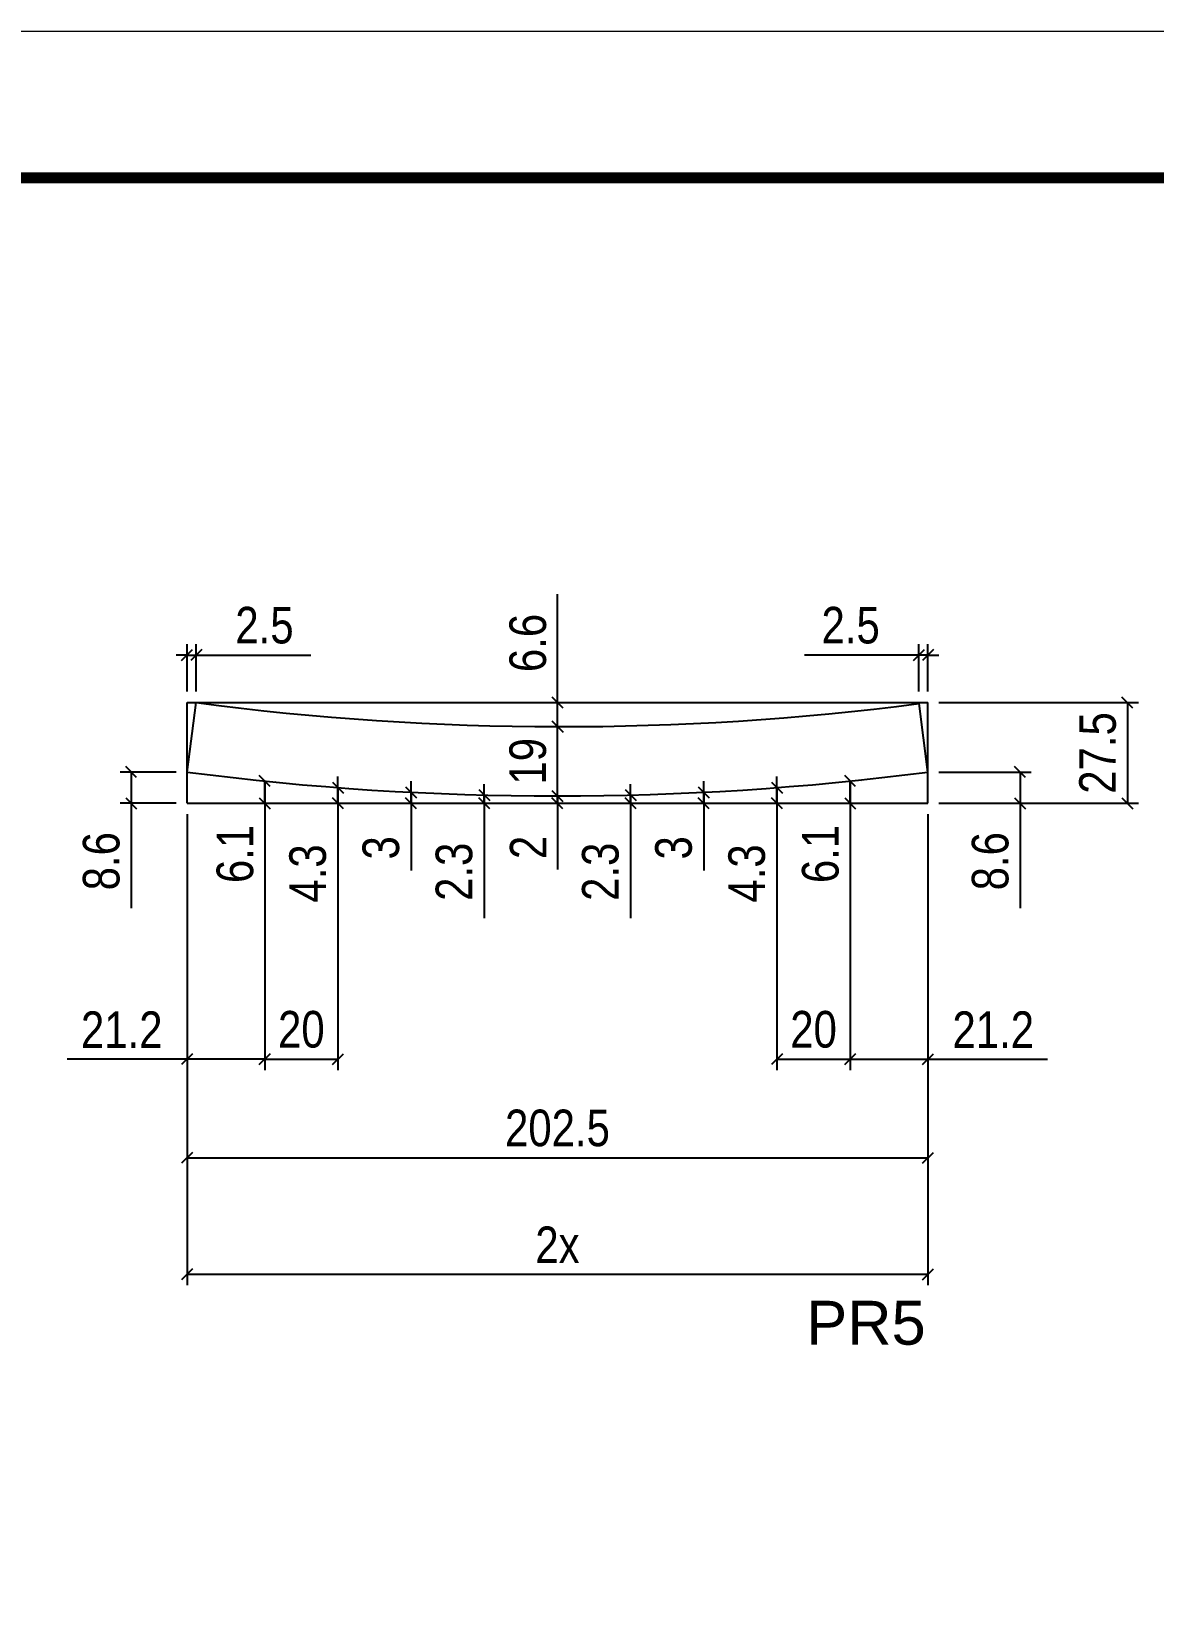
# Model space of a CAD drawing. Extents: x 2815 to 9069, y 548 to 5044.
# Drawn here: x 3190.7 to 3497.4, y 1167.7 to 1597.8 of the extents above; entities that cross this region are included whole.
import ezdxf

# ---------------------------------------------------------------- set-up
doc = ezdxf.new("R2010")
doc.units = 0
doc.linetypes.add('DASHED', pattern=[0.75, 0.5, -0.25])
doc.layers.add('5', color=5, linetype='Continuous')
doc.layers.add('Painéis', color=200, linetype='Continuous')
for name, color, linetype, lineweight in [('Escoras', 2, 'Continuous', 25), ('Folhas', 255, 'Continuous', 9), ('SARRAFO DE PRESSAO', 251, 'DASHED', 9)]:
    doc.layers.add(name, color=color, linetype=linetype, lineweight=lineweight)
doc.styles.add('COTA TECNICA-50', font='techl___.ttf', dxfattribs={"height": 10})
doc.styles.get("Standard").update_dxf_attribs({"font": 'arial.ttf'})
doc.dimstyles.new('COTA PAINEL-50', dxfattribs={"dimtxt": 10, "dimasz": 3, "dimexe": 3, "dimexo": 3, "dimgap": 3, "dimtad": 1, "dimdec": 1, "dimzin": 12, "dimdsep": 46, "dimtxsty": 'COTA TECNICA-50', "dimblk1": 'OBLIQUE', "dimblk2": 'OBLIQUE', "dimsah": 1, "dimcen": 0.9, "dimclrd": 4, "dimclre": 4, "dimclrt": 240, "dimadec": 1, "dimazin": 3, "dimtfac": 1, "dimtdec": 1, "dimtmove": 0, "dimatfit": 3, "dimfxl": 1, "dimtolj": 1, "dimtzin": 12, "dimarcsym": 0})

# ---------------------------------------------------------------- blocks, each defined once
blk = doc.blocks.new('9999999999')
at = {"layer": 'Folhas'}
blk.add_lwpolyline([(98138.98, 34190.21), (99623.98, 34190.21), (99623.98, 35240.21), (98138.98, 35240.21)], close=True, dxfattribs=at)
at = {"layer": 'Folhas', "color": 30, "const_width": 3}
blk.add_lwpolyline([(98213.98, 34230.21), (99583.98, 34230.21), (99583.98, 35200.21), (98213.98, 35200.21)], close=True, dxfattribs=at)
blk = doc.blocks.new('_Oblique')
at = {"color": 0, "linetype": 'ByBlock', "lineweight": -2}
blk.add_line((-0.5, -0.5), (0.5, 0.5), dxfattribs=at)
blk = doc.blocks.new('*D210')
at = {"layer": 'Defpoints', "color": 0, "linetype": 'ByBlock', "transparency": 16777216}
for p in [(3233.21, 1386.75), (3435.69, 1386.75), (3435.69, 1289.82)]:
    blk.add_point(p, dxfattribs=at)
at = {"layer": 'Escoras', "color": 4, "linetype": 'ByBlock', "lineweight": -2, "transparency": 16777216}
for p, q in [((3233.21, 1383.75), (3233.21, 1286.82)), ((3435.69, 1383.75), (3435.69, 1286.82)), ((3233.21, 1289.82), (3435.69, 1289.82))]:
    blk.add_line(p, q, dxfattribs=at)
at = {"layer": 'Escoras', "color": 4, "linetype": 'ByBlock', "lineweight": -2, "transparency": 16777216, "xscale": 3, "yscale": 3, "zscale": 3, "rotation": 180}
blk.add_blockref('_Oblique', (3233.21, 1289.82), dxfattribs=at)
at = {"layer": 'Escoras', "color": 4, "linetype": 'ByBlock', "lineweight": -2, "transparency": 16777216, "xscale": 3, "yscale": 3, "zscale": 3}
blk.add_blockref('_Oblique', (3435.69, 1289.82), dxfattribs=at)
at = {"layer": 'Escoras', "color": 240, "linetype": 'ByBlock', "transparency": 16777216, "insert": (3334.45, 1297.93), "char_height": 10, "attachment_point": 5, "style": 'COTA TECNICA-50'}
blk.add_mtext('\\A1;202.5', dxfattribs=at)
blk = doc.blocks.new('*D211')
at = {"layer": 'Defpoints', "color": 0, "linetype": 'ByBlock', "transparency": 16777216}
for p in [(3233.21, 1386.75), (3254.45, 1386.75), (3233.21, 1316.8)]:
    blk.add_point(p, dxfattribs=at)
at = {"layer": 'Escoras', "color": 4, "linetype": 'ByBlock', "lineweight": -2, "transparency": 16777216}
for p, q in [((3233.21, 1383.75), (3233.21, 1313.8)), ((3254.45, 1383.75), (3254.45, 1313.8)), ((3233.21, 1316.8), (3200.48, 1316.8)), ((3254.45, 1316.8), (3233.21, 1316.8))]:
    blk.add_line(p, q, dxfattribs=at)
at = {"layer": 'Escoras', "color": 4, "linetype": 'ByBlock', "lineweight": -2, "transparency": 16777216, "xscale": 3, "yscale": 3, "zscale": 3, "rotation": 180}
blk.add_blockref('_Oblique', (3233.21, 1316.8), dxfattribs=at)
at = {"layer": 'Escoras', "color": 4, "linetype": 'ByBlock', "lineweight": -2, "transparency": 16777216, "xscale": 3, "yscale": 3, "zscale": 3}
blk.add_blockref('_Oblique', (3254.45, 1316.8), dxfattribs=at)
at = {"layer": 'Escoras', "color": 240, "linetype": 'ByBlock', "transparency": 16777216, "insert": (3215.35, 1324.86), "char_height": 10, "attachment_point": 5, "style": 'COTA TECNICA-50'}
blk.add_mtext('\\A1;21.2', dxfattribs=at)
blk = doc.blocks.new('*D67')
at = {"layer": 'Defpoints', "color": 0, "linetype": 'ByBlock', "transparency": 16777216}
for p in [(3254.45, 1386.75), (3274.45, 1386.75), (3274.45, 1316.8)]:
    blk.add_point(p, dxfattribs=at)
at = {"layer": 'Escoras', "color": 4, "linetype": 'ByBlock', "lineweight": -2, "transparency": 16777216}
for p, q in [((3254.45, 1383.75), (3254.45, 1313.8)), ((3274.45, 1383.75), (3274.45, 1313.8)), ((3254.45, 1316.8), (3274.45, 1316.8))]:
    blk.add_line(p, q, dxfattribs=at)
at = {"layer": 'Escoras', "color": 4, "linetype": 'ByBlock', "lineweight": -2, "transparency": 16777216, "xscale": 3, "yscale": 3, "zscale": 3, "rotation": 180}
blk.add_blockref('_Oblique', (3254.45, 1316.8), dxfattribs=at)
at = {"layer": 'Escoras', "color": 4, "linetype": 'ByBlock', "lineweight": -2, "transparency": 16777216, "xscale": 3, "yscale": 3, "zscale": 3}
blk.add_blockref('_Oblique', (3274.45, 1316.8), dxfattribs=at)
at = {"layer": 'Escoras', "color": 240, "linetype": 'ByBlock', "transparency": 16777216, "insert": (3264.45, 1324.9), "char_height": 10, "attachment_point": 5, "style": 'COTA TECNICA-50'}
blk.add_mtext('\\A1;20', dxfattribs=at)
blk = doc.blocks.new('*D212')
at = {"layer": 'Defpoints', "color": 0, "linetype": 'ByBlock', "transparency": 16777216}
for p in [(3414.45, 1386.75), (3435.69, 1386.75), (3435.69, 1316.8)]:
    blk.add_point(p, dxfattribs=at)
at = {"layer": 'Escoras', "color": 4, "linetype": 'ByBlock', "lineweight": -2, "transparency": 16777216}
for p, q in [((3414.45, 1383.75), (3414.45, 1313.8)), ((3435.69, 1383.75), (3435.69, 1313.8)), ((3414.45, 1316.8), (3435.69, 1316.8)), ((3435.69, 1316.8), (3468.42, 1316.8))]:
    blk.add_line(p, q, dxfattribs=at)
at = {"layer": 'Escoras', "color": 4, "linetype": 'ByBlock', "lineweight": -2, "transparency": 16777216, "xscale": 3, "yscale": 3, "zscale": 3, "rotation": 180}
blk.add_blockref('_Oblique', (3414.45, 1316.8), dxfattribs=at)
at = {"layer": 'Escoras', "color": 4, "linetype": 'ByBlock', "lineweight": -2, "transparency": 16777216, "xscale": 3, "yscale": 3, "zscale": 3}
blk.add_blockref('_Oblique', (3435.69, 1316.8), dxfattribs=at)
at = {"layer": 'Escoras', "color": 240, "linetype": 'ByBlock', "transparency": 16777216, "insert": (3453.56, 1324.86), "char_height": 10, "attachment_point": 5, "style": 'COTA TECNICA-50'}
blk.add_mtext('\\A1;21.2', dxfattribs=at)
blk = doc.blocks.new('*D213')
at = {"layer": 'Defpoints', "color": 0, "linetype": 'ByBlock', "transparency": 16777216}
for p in [(3394.45, 1386.75), (3414.45, 1386.75), (3414.45, 1316.8)]:
    blk.add_point(p, dxfattribs=at)
at = {"layer": 'Escoras', "color": 4, "linetype": 'ByBlock', "lineweight": -2, "transparency": 16777216}
for p, q in [((3394.45, 1383.75), (3394.45, 1313.8)), ((3414.45, 1383.75), (3414.45, 1313.8)), ((3394.45, 1316.8), (3414.45, 1316.8))]:
    blk.add_line(p, q, dxfattribs=at)
at = {"layer": 'Escoras', "color": 4, "linetype": 'ByBlock', "lineweight": -2, "transparency": 16777216, "xscale": 3, "yscale": 3, "zscale": 3, "rotation": 180}
blk.add_blockref('_Oblique', (3394.45, 1316.8), dxfattribs=at)
at = {"layer": 'Escoras', "color": 4, "linetype": 'ByBlock', "lineweight": -2, "transparency": 16777216, "xscale": 3, "yscale": 3, "zscale": 3}
blk.add_blockref('_Oblique', (3414.45, 1316.8), dxfattribs=at)
at = {"layer": 'Escoras', "color": 240, "linetype": 'ByBlock', "transparency": 16777216, "insert": (3404.45, 1324.9), "char_height": 10, "attachment_point": 5, "style": 'COTA TECNICA-50'}
blk.add_mtext('\\A1;20', dxfattribs=at)
blk = doc.blocks.new('*D214')
at = {"layer": 'Defpoints', "color": 0, "linetype": 'ByBlock', "transparency": 16777216}
for p in [(3435.69, 1395.3), (3435.69, 1386.75), (3460.9, 1386.75)]:
    blk.add_point(p, dxfattribs=at)
at = {"layer": 'Escoras', "color": 4, "linetype": 'ByBlock', "lineweight": -2, "transparency": 16777216}
for p, q in [((3438.69, 1395.3), (3463.9, 1395.3)), ((3460.9, 1395.3), (3460.9, 1386.75)), ((3438.69, 1386.75), (3463.9, 1386.75)), ((3460.9, 1386.75), (3460.9, 1358.1))]:
    blk.add_line(p, q, dxfattribs=at)
at = {"layer": 'Escoras', "color": 4, "linetype": 'ByBlock', "lineweight": -2, "transparency": 16777216, "xscale": 3, "yscale": 3, "zscale": 3}
for p, rotation in [((3460.9, 1395.3), 90), ((3460.9, 1386.75), 270)]:
    blk.add_blockref('_Oblique', p, dxfattribs=dict(at, rotation=rotation))
at = {"layer": 'Escoras', "color": 240, "linetype": 'ByBlock', "transparency": 16777216, "insert": (3452.77, 1370.92), "char_height": 10, "attachment_point": 5, "rotation": 90, "style": 'COTA TECNICA-50'}
blk.add_mtext('\\A1;8.6', dxfattribs=at)
blk = doc.blocks.new('*D215')
at = {"layer": 'Defpoints', "color": 0, "linetype": 'ByBlock', "transparency": 16777216}
for p in [(3233.21, 1395.3), (3217.93, 1386.75), (3233.21, 1386.75)]:
    blk.add_point(p, dxfattribs=at)
at = {"layer": 'Escoras', "color": 4, "linetype": 'ByBlock', "lineweight": -2, "transparency": 16777216}
for p, q in [((3230.21, 1395.3), (3214.93, 1395.3)), ((3217.93, 1395.3), (3217.93, 1386.75)), ((3230.21, 1386.75), (3214.93, 1386.75)), ((3217.93, 1386.75), (3217.93, 1358.1))]:
    blk.add_line(p, q, dxfattribs=at)
at = {"layer": 'Escoras', "color": 4, "linetype": 'ByBlock', "lineweight": -2, "transparency": 16777216, "xscale": 3, "yscale": 3, "zscale": 3}
for p, rotation in [((3217.93, 1395.3), 90), ((3217.93, 1386.75), 270)]:
    blk.add_blockref('_Oblique', p, dxfattribs=dict(at, rotation=rotation))
at = {"layer": 'Escoras', "color": 240, "linetype": 'ByBlock', "transparency": 16777216, "insert": (3209.8, 1370.92), "char_height": 10, "attachment_point": 5, "rotation": 90, "style": 'COTA TECNICA-50'}
blk.add_mtext('\\A1;8.6', dxfattribs=at)
blk = doc.blocks.new('*D216')
at = {"layer": 'Defpoints', "color": 0, "linetype": 'ByBlock', "transparency": 16777216}
for p in [(3235.72, 1427.28), (3233.21, 1414.29), (3235.72, 1414.29)]:
    blk.add_point(p, dxfattribs=at)
at = {"layer": 'Escoras', "color": 4, "linetype": 'ByBlock', "lineweight": -2, "transparency": 16777216}
for p, q in [((3233.21, 1417.29), (3233.21, 1430.28)), ((3235.72, 1417.29), (3235.72, 1430.28)), ((3233.21, 1427.28), (3230.21, 1427.28)), ((3233.21, 1427.28), (3235.72, 1427.28)), ((3235.72, 1427.28), (3267.01, 1427.28))]:
    blk.add_line(p, q, dxfattribs=at)
at = {"layer": 'Escoras', "color": 4, "linetype": 'ByBlock', "lineweight": -2, "transparency": 16777216, "xscale": 3, "yscale": 3, "zscale": 3}
blk.add_blockref('_Oblique', (3233.21, 1427.28), dxfattribs=at)
at = {"layer": 'Escoras', "color": 4, "linetype": 'ByBlock', "lineweight": -2, "transparency": 16777216, "xscale": 3, "yscale": 3, "zscale": 3, "rotation": 180}
blk.add_blockref('_Oblique', (3235.72, 1427.28), dxfattribs=at)
at = {"layer": 'Escoras', "color": 240, "linetype": 'ByBlock', "transparency": 16777216, "insert": (3254.37, 1435.39), "char_height": 10, "attachment_point": 5, "style": 'COTA TECNICA-50'}
blk.add_mtext('\\A1;2.5', dxfattribs=at)
blk = doc.blocks.new('*D217')
at = {"layer": 'Defpoints', "color": 0, "linetype": 'ByBlock', "transparency": 16777216}
for p in [(3433.23, 1427.28), (3433.23, 1414.29), (3435.69, 1414.29)]:
    blk.add_point(p, dxfattribs=at)
at = {"layer": 'Escoras', "color": 4, "linetype": 'ByBlock', "lineweight": -2, "transparency": 16777216}
for p, q in [((3433.23, 1417.29), (3433.23, 1430.28)), ((3435.69, 1417.29), (3435.69, 1430.28)), ((3433.23, 1427.28), (3401.95, 1427.28)), ((3435.69, 1427.28), (3433.23, 1427.28)), ((3435.69, 1427.28), (3438.69, 1427.28))]:
    blk.add_line(p, q, dxfattribs=at)
at = {"layer": 'Escoras', "color": 4, "linetype": 'ByBlock', "lineweight": -2, "transparency": 16777216, "xscale": 3, "yscale": 3, "zscale": 3}
for p, rotation in [((3433.23, 1427.28), 359.999999999322), ((3435.69, 1427.28), 179.999999999322)]:
    blk.add_blockref('_Oblique', p, dxfattribs=dict(at, rotation=rotation))
at = {"layer": 'Escoras', "color": 240, "linetype": 'ByBlock', "transparency": 16777216, "insert": (3414.59, 1435.39), "char_height": 10, "attachment_point": 5, "style": 'COTA TECNICA-50'}
blk.add_mtext('\\A1;2.5', dxfattribs=at)
blk = doc.blocks.new('*D218')
at = {"layer": 'Defpoints', "color": 0, "linetype": 'ByBlock', "transparency": 16777216}
for p in [(3435.69, 1414.29), (3435.69, 1386.75), (3490.24, 1386.75)]:
    blk.add_point(p, dxfattribs=at)
at = {"layer": 'Escoras', "color": 4, "linetype": 'ByBlock', "lineweight": -2, "transparency": 16777216}
for p, q in [((3438.69, 1414.29), (3493.24, 1414.29)), ((3490.24, 1414.29), (3490.24, 1386.75)), ((3438.69, 1386.75), (3493.24, 1386.75))]:
    blk.add_line(p, q, dxfattribs=at)
at = {"layer": 'Escoras', "color": 4, "linetype": 'ByBlock', "lineweight": -2, "transparency": 16777216, "xscale": 3, "yscale": 3, "zscale": 3}
for p, rotation in [((3490.24, 1414.29), 90), ((3490.24, 1386.75), 270)]:
    blk.add_blockref('_Oblique', p, dxfattribs=dict(at, rotation=rotation))
at = {"layer": 'Escoras', "color": 240, "linetype": 'ByBlock', "transparency": 16777216, "insert": (3482.13, 1400.52), "char_height": 10, "attachment_point": 5, "rotation": 90, "style": 'COTA TECNICA-50'}
blk.add_mtext('\\A1;27.5', dxfattribs=at)
blk = doc.blocks.new('*D163')
at = {"layer": 'Defpoints', "color": 0, "linetype": 'ByBlock', "transparency": 16777216}
for p in [(3254.45, 1392.83), (3254.45, 1386.75), (3254.45, 1386.75)]:
    blk.add_point(p, dxfattribs=at)
at = {"layer": 'Escoras', "color": 4, "linetype": 'ByBlock', "lineweight": -2, "transparency": 16777216}
for p, q in [((3254.45, 1392.83), (3254.45, 1386.75)), ((3257.45, 1392.83), (3257.45, 1392.83)), ((3254.45, 1386.75), (3254.45, 1362.08)), ((3257.45, 1386.75), (3257.45, 1386.75))]:
    blk.add_line(p, q, dxfattribs=at)
at = {"layer": 'Escoras', "color": 4, "linetype": 'ByBlock', "lineweight": -2, "transparency": 16777216, "xscale": 3, "yscale": 3, "zscale": 3}
for p, rotation in [((3254.45, 1392.83), 90), ((3254.45, 1386.75), 270)]:
    blk.add_blockref('_Oblique', p, dxfattribs=dict(at, rotation=rotation))
at = {"layer": 'Escoras', "color": 240, "linetype": 'ByBlock', "transparency": 16777216, "insert": (3246.35, 1372.91), "char_height": 10, "attachment_point": 5, "rotation": 90, "style": 'COTA TECNICA-50'}
blk.add_mtext('\\A1;6.1', dxfattribs=at)
blk = doc.blocks.new('*D164')
at = {"layer": 'Defpoints', "color": 0, "linetype": 'ByBlock', "transparency": 16777216}
for p in [(3274.45, 1391.04), (3274.45, 1386.75), (3274.45, 1386.75)]:
    blk.add_point(p, dxfattribs=at)
at = {"layer": 'Escoras', "color": 4, "linetype": 'ByBlock', "lineweight": -2, "transparency": 16777216}
for p, q in [((3274.45, 1391.04), (3274.45, 1394.04)), ((3274.45, 1391.04), (3274.45, 1386.75)), ((3277.45, 1391.04), (3277.45, 1391.04)), ((3274.45, 1386.75), (3274.45, 1354.38)), ((3277.45, 1386.75), (3277.45, 1386.75))]:
    blk.add_line(p, q, dxfattribs=at)
at = {"layer": 'Escoras', "color": 4, "linetype": 'ByBlock', "lineweight": -2, "transparency": 16777216, "xscale": 3, "yscale": 3, "zscale": 3}
for p, rotation in [((3274.45, 1391.04), 270), ((3274.45, 1386.75), 90)]:
    blk.add_blockref('_Oblique', p, dxfattribs=dict(at, rotation=rotation))
at = {"layer": 'Escoras', "color": 240, "linetype": 'ByBlock', "transparency": 16777216, "insert": (3266.23, 1367.57), "char_height": 10, "attachment_point": 5, "rotation": 90, "style": 'COTA TECNICA-50'}
blk.add_mtext('\\A1;4.3', dxfattribs=at)
blk = doc.blocks.new('*D165')
at = {"layer": 'Defpoints', "color": 0, "linetype": 'ByBlock', "transparency": 16777216}
for p in [(3294.45, 1389.77), (3294.45, 1386.75), (3294.45, 1386.75)]:
    blk.add_point(p, dxfattribs=at)
at = {"layer": 'Escoras', "color": 4, "linetype": 'ByBlock', "lineweight": -2, "transparency": 16777216}
for p, q in [((3294.45, 1389.77), (3294.45, 1392.77)), ((3294.45, 1389.77), (3294.45, 1386.75)), ((3297.45, 1389.77), (3297.45, 1389.77)), ((3294.45, 1386.75), (3294.45, 1368.42)), ((3297.45, 1386.75), (3297.45, 1386.75))]:
    blk.add_line(p, q, dxfattribs=at)
at = {"layer": 'Escoras', "color": 4, "linetype": 'ByBlock', "lineweight": -2, "transparency": 16777216, "xscale": 3, "yscale": 3, "zscale": 3}
for p, rotation in [((3294.45, 1389.77), 270), ((3294.45, 1386.75), 90)]:
    blk.add_blockref('_Oblique', p, dxfattribs=dict(at, rotation=rotation))
at = {"layer": 'Escoras', "color": 240, "linetype": 'ByBlock', "transparency": 16777216, "insert": (3286.23, 1374.58), "char_height": 10, "attachment_point": 5, "rotation": 90, "style": 'COTA TECNICA-50'}
blk.add_mtext('\\A1;3', dxfattribs=at)
blk = doc.blocks.new('*D166')
at = {"layer": 'Defpoints', "color": 0, "linetype": 'ByBlock', "transparency": 16777216}
for p in [(3314.45, 1389), (3314.45, 1386.75), (3314.45, 1386.75)]:
    blk.add_point(p, dxfattribs=at)
at = {"layer": 'Escoras', "color": 4, "linetype": 'ByBlock', "lineweight": -2, "transparency": 16777216}
for p, q in [((3314.45, 1389), (3314.45, 1392)), ((3314.45, 1389), (3314.45, 1386.75)), ((3314.45, 1386.75), (3314.45, 1355.32)), ((3317.45, 1389), (3317.45, 1389)), ((3317.45, 1386.75), (3317.45, 1386.75))]:
    blk.add_line(p, q, dxfattribs=at)
at = {"layer": 'Escoras', "color": 4, "linetype": 'ByBlock', "lineweight": -2, "transparency": 16777216, "xscale": 3, "yscale": 3, "zscale": 3}
for p, rotation in [((3314.45, 1389), 270), ((3314.45, 1386.75), 90)]:
    blk.add_blockref('_Oblique', p, dxfattribs=dict(at, rotation=rotation))
at = {"layer": 'Escoras', "color": 240, "linetype": 'ByBlock', "transparency": 16777216, "insert": (3306.23, 1368.03), "char_height": 10, "attachment_point": 5, "rotation": 90, "style": 'COTA TECNICA-50'}
blk.add_mtext('\\A1;2.3', dxfattribs=at)
blk = doc.blocks.new('*D167')
at = {"layer": 'Defpoints', "color": 0, "linetype": 'ByBlock', "transparency": 16777216}
for p in [(3334.45, 1388.75), (3334.45, 1386.75), (3334.45, 1386.75)]:
    blk.add_point(p, dxfattribs=at)
at = {"layer": 'Escoras', "color": 4, "linetype": 'ByBlock', "lineweight": -2, "transparency": 16777216}
for p, q in [((3334.45, 1388.75), (3334.45, 1391.75)), ((3334.45, 1388.75), (3334.45, 1386.75)), ((3334.45, 1386.75), (3334.45, 1368.64)), ((3337.45, 1388.75), (3337.45, 1388.75)), ((3337.45, 1386.75), (3337.45, 1386.75))]:
    blk.add_line(p, q, dxfattribs=at)
at = {"layer": 'Escoras', "color": 4, "linetype": 'ByBlock', "lineweight": -2, "transparency": 16777216, "xscale": 3, "yscale": 3, "zscale": 3}
for p, rotation in [((3334.45, 1388.75), 270), ((3334.45, 1386.75), 90)]:
    blk.add_blockref('_Oblique', p, dxfattribs=dict(at, rotation=rotation))
at = {"layer": 'Escoras', "color": 240, "linetype": 'ByBlock', "transparency": 16777216, "insert": (3326.45, 1374.69), "char_height": 10, "attachment_point": 5, "rotation": 90, "style": 'COTA TECNICA-50'}
blk.add_mtext('\\A1;2', dxfattribs=at)
blk = doc.blocks.new('*D168')
at = {"layer": 'Defpoints', "color": 0, "linetype": 'ByBlock', "transparency": 16777216}
for p in [(3354.45, 1389), (3354.45, 1386.75), (3354.45, 1386.75)]:
    blk.add_point(p, dxfattribs=at)
at = {"layer": 'Escoras', "color": 4, "linetype": 'ByBlock', "lineweight": -2, "transparency": 16777216}
for p, q in [((3354.45, 1389), (3354.45, 1392)), ((3354.45, 1389), (3354.45, 1386.75)), ((3354.45, 1386.75), (3354.45, 1355.32)), ((3357.45, 1389), (3357.45, 1389)), ((3357.45, 1386.75), (3357.45, 1386.75))]:
    blk.add_line(p, q, dxfattribs=at)
at = {"layer": 'Escoras', "color": 4, "linetype": 'ByBlock', "lineweight": -2, "transparency": 16777216, "xscale": 3, "yscale": 3, "zscale": 3}
for p, rotation in [((3354.45, 1389), 270), ((3354.45, 1386.75), 90)]:
    blk.add_blockref('_Oblique', p, dxfattribs=dict(at, rotation=rotation))
at = {"layer": 'Escoras', "color": 240, "linetype": 'ByBlock', "transparency": 16777216, "insert": (3346.23, 1368.03), "char_height": 10, "attachment_point": 5, "rotation": 90, "style": 'COTA TECNICA-50'}
blk.add_mtext('\\A1;2.3', dxfattribs=at)
blk = doc.blocks.new('*D169')
at = {"layer": 'Defpoints', "color": 0, "linetype": 'ByBlock', "transparency": 16777216}
for p in [(3374.45, 1389.77), (3374.45, 1386.75), (3374.45, 1386.75)]:
    blk.add_point(p, dxfattribs=at)
at = {"layer": 'Escoras', "color": 4, "linetype": 'ByBlock', "lineweight": -2, "transparency": 16777216}
for p, q in [((3374.45, 1389.77), (3374.45, 1392.77)), ((3374.45, 1389.77), (3374.45, 1386.75)), ((3377.45, 1389.77), (3377.45, 1389.77)), ((3374.45, 1386.75), (3374.45, 1368.42)), ((3377.45, 1386.75), (3377.45, 1386.75))]:
    blk.add_line(p, q, dxfattribs=at)
at = {"layer": 'Escoras', "color": 4, "linetype": 'ByBlock', "lineweight": -2, "transparency": 16777216, "xscale": 3, "yscale": 3, "zscale": 3}
for p, rotation in [((3374.45, 1389.77), 270), ((3374.45, 1386.75), 90)]:
    blk.add_blockref('_Oblique', p, dxfattribs=dict(at, rotation=rotation))
at = {"layer": 'Escoras', "color": 240, "linetype": 'ByBlock', "transparency": 16777216, "insert": (3366.23, 1374.58), "char_height": 10, "attachment_point": 5, "rotation": 90, "style": 'COTA TECNICA-50'}
blk.add_mtext('\\A1;3', dxfattribs=at)
blk = doc.blocks.new('*D170')
at = {"layer": 'Defpoints', "color": 0, "linetype": 'ByBlock', "transparency": 16777216}
for p in [(3394.45, 1391.04), (3394.45, 1386.75), (3394.45, 1386.75)]:
    blk.add_point(p, dxfattribs=at)
at = {"layer": 'Escoras', "color": 4, "linetype": 'ByBlock', "lineweight": -2, "transparency": 16777216}
for p, q in [((3394.45, 1391.04), (3394.45, 1394.04)), ((3394.45, 1391.04), (3394.45, 1386.75)), ((3397.45, 1391.04), (3397.45, 1391.04)), ((3394.45, 1386.75), (3394.45, 1354.38)), ((3397.45, 1386.75), (3397.45, 1386.75))]:
    blk.add_line(p, q, dxfattribs=at)
at = {"layer": 'Escoras', "color": 4, "linetype": 'ByBlock', "lineweight": -2, "transparency": 16777216, "xscale": 3, "yscale": 3, "zscale": 3}
for p, rotation in [((3394.45, 1391.04), 270), ((3394.45, 1386.75), 90)]:
    blk.add_blockref('_Oblique', p, dxfattribs=dict(at, rotation=rotation))
at = {"layer": 'Escoras', "color": 240, "linetype": 'ByBlock', "transparency": 16777216, "insert": (3386.23, 1367.57), "char_height": 10, "attachment_point": 5, "rotation": 90, "style": 'COTA TECNICA-50'}
blk.add_mtext('\\A1;4.3', dxfattribs=at)
blk = doc.blocks.new('*D171')
at = {"layer": 'Defpoints', "color": 0, "linetype": 'ByBlock', "transparency": 16777216}
for p in [(3414.45, 1392.83), (3414.45, 1386.75), (3414.45, 1386.75)]:
    blk.add_point(p, dxfattribs=at)
at = {"layer": 'Escoras', "color": 4, "linetype": 'ByBlock', "lineweight": -2, "transparency": 16777216}
for p, q in [((3414.45, 1392.83), (3414.45, 1386.75)), ((3417.45, 1392.83), (3417.45, 1392.83)), ((3414.45, 1386.75), (3414.45, 1362.08)), ((3417.45, 1386.75), (3417.45, 1386.75))]:
    blk.add_line(p, q, dxfattribs=at)
at = {"layer": 'Escoras', "color": 4, "linetype": 'ByBlock', "lineweight": -2, "transparency": 16777216, "xscale": 3, "yscale": 3, "zscale": 3}
for p, rotation in [((3414.45, 1392.83), 90), ((3414.45, 1386.75), 270)]:
    blk.add_blockref('_Oblique', p, dxfattribs=dict(at, rotation=rotation))
at = {"layer": 'Escoras', "color": 240, "linetype": 'ByBlock', "transparency": 16777216, "insert": (3406.35, 1372.91), "char_height": 10, "attachment_point": 5, "rotation": 90, "style": 'COTA TECNICA-50'}
blk.add_mtext('\\A1;6.1', dxfattribs=at)
blk = doc.blocks.new('*D172')
at = {"layer": 'Defpoints', "color": 0, "linetype": 'ByBlock', "transparency": 16777216}
for p in [(3334.48, 1407.71), (3334.48, 1407.71), (3334.45, 1388.75)]:
    blk.add_point(p, dxfattribs=at)
at = {"layer": 'Escoras', "color": 4, "linetype": 'ByBlock', "lineweight": -2, "transparency": 16777216}
for p, q in [((3334.45, 1388.75), (3334.48, 1407.71)), ((3337.48, 1407.71), (3337.48, 1407.71)), ((3337.45, 1388.74), (3337.45, 1388.74))]:
    blk.add_line(p, q, dxfattribs=at)
at = {"layer": 'Escoras', "color": 4, "linetype": 'ByBlock', "lineweight": -2, "transparency": 16777216, "xscale": 3, "yscale": 3, "zscale": 3}
for p, rotation in [((3334.48, 1407.71), 89.91902748012046), ((3334.45, 1388.75), 269.9190274801205)]:
    blk.add_blockref('_Oblique', p, dxfattribs=dict(at, rotation=rotation))
at = {"layer": 'Escoras', "color": 240, "linetype": 'ByBlock', "transparency": 16777216, "insert": (3326.38, 1398.24), "char_height": 10, "attachment_point": 5, "rotation": 89.919, "style": 'COTA TECNICA-50'}
blk.add_mtext('\\A1;19', dxfattribs=at)
blk = doc.blocks.new('*D173')
at = {"layer": 'Defpoints', "color": 0, "linetype": 'ByBlock', "transparency": 16777216}
for p in [(3334.49, 1414.29), (3334.49, 1414.29), (3334.49, 1407.71)]:
    blk.add_point(p, dxfattribs=at)
at = {"layer": 'Escoras', "color": 4, "linetype": 'ByBlock', "lineweight": -2, "transparency": 16777216}
for p, q in [((3334.49, 1414.29), (3334.49, 1443.89)), ((3334.49, 1407.71), (3334.49, 1414.29)), ((3337.49, 1414.29), (3337.49, 1414.29)), ((3337.49, 1407.71), (3337.49, 1407.71))]:
    blk.add_line(p, q, dxfattribs=at)
at = {"layer": 'Escoras', "color": 4, "linetype": 'ByBlock', "lineweight": -2, "transparency": 16777216, "xscale": 3, "yscale": 3, "zscale": 3}
for p, rotation in [((3334.49, 1414.29), 90), ((3334.49, 1407.71), 270)]:
    blk.add_blockref('_Oblique', p, dxfattribs=dict(at, rotation=rotation))
at = {"layer": 'Escoras', "color": 240, "linetype": 'ByBlock', "transparency": 16777216, "insert": (3326.39, 1430.59), "char_height": 10, "attachment_point": 5, "rotation": 90, "style": 'COTA TECNICA-50'}
blk.add_mtext('\\A1;6.6', dxfattribs=at)
blk = doc.blocks.new('*D174')
at = {"layer": 'Defpoints', "color": 0, "linetype": 'ByBlock', "transparency": 16777216}
for p in [(3233.21, 1386.75), (3435.69, 1386.75), (3435.69, 1257.99)]:
    blk.add_point(p, dxfattribs=at)
at = {"layer": 'Escoras', "color": 4, "linetype": 'ByBlock', "lineweight": -2, "transparency": 16777216}
for p, q in [((3233.21, 1383.75), (3233.21, 1254.99)), ((3435.69, 1383.75), (3435.69, 1254.99)), ((3233.21, 1257.99), (3435.69, 1257.99))]:
    blk.add_line(p, q, dxfattribs=at)
at = {"layer": 'Escoras', "color": 4, "linetype": 'ByBlock', "lineweight": -2, "transparency": 16777216, "xscale": 3, "yscale": 3, "zscale": 3, "rotation": 180}
blk.add_blockref('_Oblique', (3233.21, 1257.99), dxfattribs=at)
at = {"layer": 'Escoras', "color": 4, "linetype": 'ByBlock', "lineweight": -2, "transparency": 16777216, "xscale": 3, "yscale": 3, "zscale": 3}
blk.add_blockref('_Oblique', (3435.69, 1257.99), dxfattribs=at)
at = {"layer": 'Escoras', "color": 240, "linetype": 'ByBlock', "transparency": 16777216, "insert": (3334.45, 1266.04), "char_height": 10, "attachment_point": 5, "style": 'COTA TECNICA-50'}
blk.add_mtext('\\A1;2x', dxfattribs=at)

msp = doc.modelspace()

# ---------------------------------------------------------------- linework, layer by layer
at = {"linetype": 'Continuous'}
for p, q in [((3233.21, 1395.3), (3235.72, 1414.29)), ((3435.69, 1395.3), (3433.27, 1414.01))]:
    msp.add_line(p, q, dxfattribs=at)
for centre, radius, start, end in [((3335.55, 2168.49), 760.78, 262.4599, 277.37954), ((3334.45, 2174.36), 785.61, 262.59575, 277.40425)]:
    msp.add_arc(centre, radius, start, end, dxfattribs=at)
at = {"layer": 'Escoras', "linetype": 'ByBlock'}
for p, q in [((3254.45, 1386.75), (3254.45, 1392.83)), ((3274.45, 1386.75), (3274.45, 1391.04)), ((3294.45, 1386.75), (3294.45, 1389.77)), ((3374.45, 1386.75), (3374.45, 1389.77)), ((3394.45, 1386.75), (3394.45, 1391.04)), ((3414.45, 1386.75), (3414.45, 1392.83)), ((3314.45, 1386.75), (3314.45, 1389)), ((3334.45, 1386.75), (3334.45, 1388.75)), ((3354.45, 1386.75), (3354.45, 1389))]:
    msp.add_line(p, q, dxfattribs=at)
at = {"layer": 'Painéis', "linetype": 'ByBlock'}
for p, q in [((3233.21, 1386.75), (3233.21, 1414.29)), ((3233.21, 1414.29), (3435.69, 1414.29)), ((3435.69, 1386.75), (3435.69, 1414.29)), ((3233.21, 1386.75), (3435.69, 1386.75))]:
    msp.add_line(p, q, dxfattribs=at)

# ---------------------------------------------------------------- block references
at = {"layer": 'SARRAFO DE PRESSAO', "color": 6, "linetype": 'ByBlock'}
msp.add_blockref('9999999999', (-95323.49, -33642.42), dxfattribs=at)

# ---------------------------------------------------------------- texts
at = {"layer": '5', "linetype": 'Continuous'}
msp.add_text('PR5', height=12, rotation=0, dxfattribs=at).set_placement((3402.48, 1238.73))

# ---------------------------------------------------------------- dimensions: what is measured, and where the dimension line sits
at = {"layer": 'Escoras', "linetype": 'ByBlock'}
for p1, p2, distance, picture, middle in [((3233.21, 1414.29), (3235.72, 1414.29), 12.99, '*D216', (3254.37, 1435.39)), ((3334.49, 1407.71), (3334.49, 1414.29), 0, '*D173', (3326.39, 1430.59)), ((3435.69, 1414.29), (3433.23, 1414.29), -12.99, '*D217', (3414.59, 1435.39)), ((3334.45, 1388.75), (3334.48, 1407.71), 0, '*D172', (3326.38, 1398.24)), ((3233.2112, 1395.2989), (3233.2112, 1386.7482), -15.2828, '*D215', (3209.8041, 1370.9236)), ((3254.45, 1392.83), (3254.45, 1386.75), 0, '*D163', (3246.35, 1372.91)), ((3274.45, 1391.04), (3274.45, 1386.75), 0, '*D164', (3266.23, 1367.57)), ((3394.45, 1391.04), (3394.45, 1386.75), 0, '*D170', (3386.23, 1367.57)), ((3414.45, 1392.83), (3414.45, 1386.75), 0, '*D171', (3406.35, 1372.91)), ((3435.6942, 1395.2989), (3435.6942, 1386.7482), 25.2037, '*D214', (3452.7736, 1370.9236)), ((3294.45, 1389.77), (3294.45, 1386.75), 0, '*D165', (3286.23, 1374.58)), ((3314.4527, 1389.0028), (3314.4527, 1386.7482), 0, '*D166', (3306.2334, 1368.0333)), ((3334.45, 1388.75), (3334.45, 1386.75), 0, '*D167', (3326.45, 1374.69)), ((3354.4527, 1389.0028), (3354.4527, 1386.7482), 0, '*D168', (3346.2334, 1368.0333)), ((3374.45, 1389.77), (3374.45, 1386.75), 0, '*D169', (3366.23, 1374.58)), ((3254.45, 1386.75), (3233.21, 1386.75), 69.95, '*D211', (3215.35, 1324.86)), ((3233.21, 1386.75), (3435.69, 1386.75), -96.93, '*D210', (3334.45, 1297.93)), ((3414.45, 1386.75), (3435.69, 1386.75), -69.95, '*D212', (3453.56, 1324.86))]:
    dim = msp.add_aligned_dim(p1=p1, p2=p2, distance=distance, dimstyle='COTA PAINEL-50', override={"dimarcsym": 1}, dxfattribs=at)
    dim.commit()
    dim.dimension.update_dxf_attribs({"geometry": picture, "text_midpoint": middle})
for base, p1, p2, angle, picture, middle in [((3490.24, 1386.75), (3435.69, 1414.29), (3435.69, 1386.75), 270, '*D218', (3490.24, 1400.52)), ((3274.45, 1316.8), (3254.45, 1386.75), (3274.45, 1386.75), 360, '*D67', (3264.45, 1316.8)), ((3414.45, 1316.8), (3394.45, 1386.75), (3414.45, 1386.75), 360, '*D213', (3404.45, 1316.8))]:
    dim = msp.add_linear_dim(base=base, p1=p1, p2=p2, angle=angle, dimstyle='COTA PAINEL-50', override={"dimarcsym": 1}, dxfattribs=at)
    dim.commit()
    dim.dimension.update_dxf_attribs({"geometry": picture, "text_midpoint": middle, "dimtype": 161})
dim = msp.add_aligned_dim(p1=(3233.21, 1386.75), p2=(3435.69, 1386.75), distance=-128.76, text='2x', dimstyle='COTA PAINEL-50', override={"dimarcsym": 1}, dxfattribs=at)
dim.commit()
dim.dimension.update_dxf_attribs({"geometry": '*D174', "text_midpoint": (3334.45, 1266.04)})

doc.saveas('drawing.dxf')
